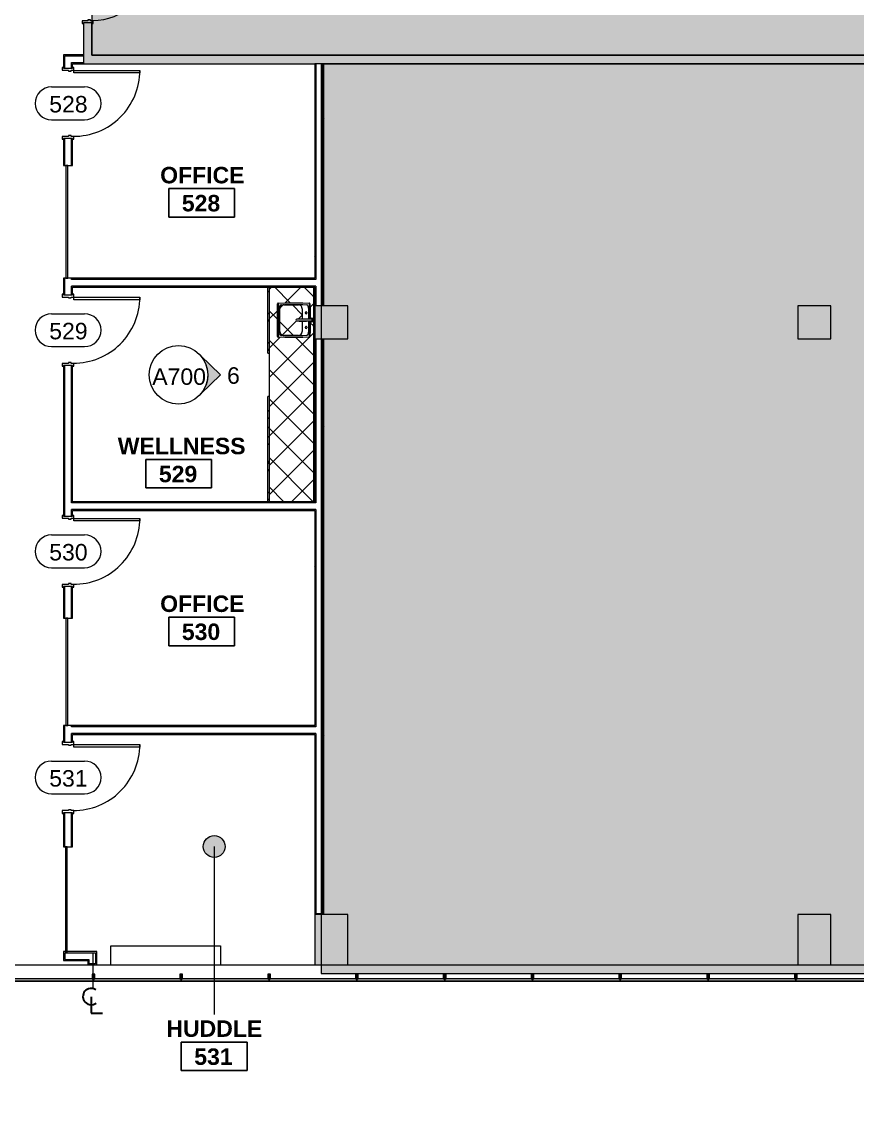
# Model space of a CAD drawing. Header units: inches. Extents: x 920 to 3738, y -709 to 819.
# Drawn here: x 2563 to 3020, y -436 to 164 of the extents above; entities that cross this region are included whole.
import ezdxf

# ---------------------------------------------------------------- set-up
doc = ezdxf.new("R2010")
doc.units = ezdxf.units.IN
doc.header["$MEASUREMENT"] = 0
for name, color, linetype, lineweight in [('A-ANNO-NOTE', 131, 'Continuous', 9), ('A-AREA-IDEN', 2, 'Continuous', 9), ('A-DETL', 90, 'Continuous', 9), ('A-DETL-GENF', 92, 'Continuous', 9), ('A-DETL-THIN', 151, 'Continuous', 9), ('A-DOOR', 31, 'Continuous', 13), ('A-DOOR-IDEN', 31, 'Continuous', 9), ('A-GLAZ-CURT', 52, 'Continuous', 9), ('A-GLAZ-CWMG', 51, 'Continuous', 9), ('A-WALL', 113, 'Continuous', 13), ('A-WALL-PATT', 111, 'Continuous', 13), ('G-ANNO-SYMB', 111, 'Continuous', 9), ('I-WALL', 2, 'Continuous', 9), ('P-SANR-FIXT', 6, 'Continuous', 9), ('Q-CASE', 31, 'Continuous', 9), ('S-COLS', 52, 'Continuous', 13)]:
    doc.layers.add(name, color=color, linetype=linetype, lineweight=lineweight)
doc.styles.add('Arial_1', font='arial.ttf', dxfattribs={"height": 9})
doc.styles.add('Swis721 Lt BT', font='swissl.ttf', dxfattribs={"height": 9})
doc.styles.add('Swis721 Lt BT_B', font='', dxfattribs={"height": 9})
doc.styles.get('Swis721 Lt BT_B').set_extended_font_data('Swis721 Lt BT', bold=True)
pattern_1 = [(0, (2996.523, 0), (30.72, 7.68), [1.267, -21.773, 1.267, -21.773, -122.88]), (0, (2996.523, 0), (30.72, 7.68), [-46.08, 1.267, -44.813, 1.267, -21.773, -53.76]), (0, (2996.523, 0), (30.72, 7.68), [-115.2, 1.267, -14.093, 1.267, -37.133]), (120, (3008.043, 3.84), (-22.01108, 22.7643), [1.267, -21.773, 1.267, -21.773, -122.88]), (120, (3008.043, 3.84), (-22.01108, 22.7643), [-46.08, 1.267, -44.813, 1.267, -21.773, -53.76]), (120, (3008.043, 3.84), (-22.01108, 22.7643), [-115.2, 1.267, -14.093, 1.267, -37.133]), (240, (3011.883, 19.2), (-8.70892, -30.4443), [1.267, -21.773, 1.267, -21.773, -122.88]), (240, (3011.883, 19.2), (-8.70892, -30.4443), [-46.08, 1.267, -44.813, 1.267, -21.773, -53.76]), (240, (3011.883, 19.2), (-8.70892, -30.4443), [-115.2, 1.267, -14.093, 1.267, -37.133])]
pattern_2 = [(135, (-28.059, 273), (-8.01223, -8.01223), []), (225, (-28.059, 273), (8.01223, -8.01223), [])]
pattern_3 = [(135, (21.199, 272.388), (-8.01223, -8.01223), []), (225, (21.199, 272.388), (8.01223, -8.01223), [])]

# ---------------------------------------------------------------- blocks, each defined once
blk = doc.blocks.new('Door - Single - Solid Door 2-7513186-5TH FLOOR CONSTRUCTION')
at = {"layer": 'A-DOOR'}
h = blk.add_hatch(color=50, dxfattribs=at)
h.paths.add_polyline_path([(20.62, 2.4), (20.62, 3.15), (19.12, 3.15), (19.12, 1.65), (18.62, 1.65), (18.62, 0.15), (19.12, 0.15), (19.12, -2.97), (20.62, -2.97), (20.62, -2.22), (20.24, -2.22), (20.24, 2.4)], flags=0)
h.paths.add_polyline_path([(-10.63, 0.15), (-10.63, 1.65), (-11.13, 1.65), (-11.13, 3.15), (-12.63, 3.15), (-12.63, 2.4), (-12.26, 2.4), (-12.26, -2.22), (-12.63, -2.22), (-12.63, -2.97), (-11.13, -2.97), (-11.13, 0.15)], flags=0)
at = {"layer": 'A-DOOR', "color": 8, "lineweight": 20}
for p, q in [((-11.01, 3.15), (10.21, 24.36)), ((10.21, 24.36), (11.18, 23.39)), ((11.18, 23.39), (-10.03, 2.18)), ((-12.63, 3.15), (-12.63, 2.4)), ((-11.13, 3.15), (-12.63, 3.15)), ((-11.13, 1.65), (-11.13, 3.15)), ((-10.63, 1.65), (-11.13, 1.65)), ((-11.13, -2.97), (-11.13, 0.15)), ((-11.13, 0.15), (-10.63, 0.15)), ((-10.03, 2.18), (-11.01, 3.15)), ((-10.63, 0.15), (-10.63, 1.65)), ((19.12, 1.65), (18.62, 1.65)), ((18.62, 1.65), (18.62, 0.15)), ((18.62, 0.15), (19.12, 0.15)), ((20.62, 3.15), (19.12, 3.15)), ((19.12, 3.15), (19.12, 1.65)), ((19.12, 0.15), (19.12, -2.97)), ((20.62, 2.4), (20.62, 3.15)), ((-12.63, -2.22), (-12.63, -2.97)), ((-12.63, -2.97), (-11.13, -2.97)), ((19.12, -2.97), (20.62, -2.97)), ((20.62, -2.97), (20.62, -2.22))]:
    blk.add_line(p, q, dxfattribs=at)
at = {"layer": 'A-DOOR', "lineweight": 9}
blk.add_arc((-11.01, 3.15), 30, 359.5, 45, dxfattribs=at)
blk = doc.blocks.new('Concrete-Rectangular-Column - 18 x 27-7059394-5TH FLOOR CONSTRUCTION')
at = {"layer": 'S-COLS', "lineweight": 9}
blk.add_hatch(color=7, dxfattribs=at).paths.add_polyline_path([(9, -13.75), (9, 13.75), (-9, 13.75), (-9, -13.75)], flags=0)
at = {"layer": 'S-COLS', "color": 8, "lineweight": 20}
for p, q in [((9, 13.75), (-9, 13.75)), ((-9, 13.75), (-9, -13.75)), ((9, -13.75), (9, 13.75)), ((-9, -13.75), (9, -13.75))]:
    blk.add_line(p, q, dxfattribs=at)
blk = doc.blocks.new('Concrete-Rectangular-Column - 18 x 18-7059525-5TH FLOOR CONSTRUCTION')
at = {"layer": 'S-COLS', "lineweight": 9}
blk.add_hatch(color=7, dxfattribs=at).paths.add_polyline_path([(9, -9), (8.99, 9), (-9, 9), (-9, -9), (8.99, -9)], flags=0)
at = {"layer": 'S-COLS', "color": 8, "lineweight": 20}
for p, q in [((9, 9), (-9, 9)), ((-9, 9), (-9, -9)), ((9, -9), (9, 9)), ((-9, -9), (9, -9))]:
    blk.add_line(p, q, dxfattribs=at)
blk = doc.blocks.new('Door - Single - Solid Door-7611582-5TH FLOOR CONSTRUCTION')
at = {"layer": 'A-DOOR'}
for p, q in [((-14.01, 39.28), (-12.63, 39.28)), ((-14.01, 3.28), (-14.01, 39.28)), ((-12.63, 39.28), (-12.63, 3.28)), ((-12.63, 3.28), (-14.01, 3.28))]:
    blk.add_line(p, q, dxfattribs=at)
at = {"layer": 'A-DOOR', "lineweight": 9}
for p, q in [((-15.63, 3.28), (-15.63, 2.53)), ((-14.13, 3.28), (-15.63, 3.28)), ((-14.13, 1.78), (-14.13, 3.28)), ((-13.63, 1.78), (-14.13, 1.78)), ((-14.13, -3.1), (-14.13, 0.28)), ((-14.13, 0.28), (-13.63, 0.28)), ((-13.63, 0.28), (-13.63, 1.78)), ((22.12, 1.78), (21.62, 1.78)), ((21.62, 1.78), (21.62, 0.28)), ((21.62, 0.28), (22.12, 0.28)), ((23.62, 3.28), (22.12, 3.28)), ((22.12, 3.28), (22.12, 1.78)), ((22.12, 0.28), (22.12, -3.1)), ((23.62, 2.53), (23.62, 3.28)), ((-15.63, -2.35), (-15.63, -3.1)), ((-15.63, -3.1), (-14.13, -3.1)), ((22.12, -3.1), (23.62, -3.1)), ((23.62, -3.1), (23.62, -2.35))]:
    blk.add_line(p, q, dxfattribs=at)
blk.add_arc((-14.01, 3.28), 36, 359.5, 90, dxfattribs=at)
blk = doc.blocks.new('System Panel - Glazed-7612122-5TH FLOOR CONSTRUCTION')
at = {"layer": 'A-GLAZ-CURT', "lineweight": 13}
for p, q in [((28.96875, 1.75), (-28.96875, 1.75)), ((-28.96875, 1.75), (-28.96875, 0.75)), ((-28.96875, 0.75), (28.96875, 0.75)), ((28.96875, 0.75), (28.96875, 1.75))]:
    blk.add_line(p, q, dxfattribs=at)
blk = doc.blocks.new('System Panel - Glazed-7349602-5TH FLOOR CONSTRUCTION')
at = {"layer": 'A-GLAZ-CURT'}
blk.add_hatch(color=7, dxfattribs=at).paths.add_polyline_path([(24, -1.75), (24, -0.75), (-24, -0.75), (-24, -1.75), (-23, -1.75)], flags=0)
at = {"layer": 'A-GLAZ-CURT', "color": 8, "lineweight": 20}
for p, q in [((24, -0.75), (-24, -0.75)), ((-24, -0.75), (-24, -1.75)), ((-24, -1.75), (24, -1.75)), ((24, -1.75), (24, -0.75))]:
    blk.add_line(p, q, dxfattribs=at)
blk = doc.blocks.new('System Panel - Glazed-7351562-5TH FLOOR CONSTRUCTION')
at = {"layer": 'A-GLAZ-CURT'}
blk.add_hatch(color=7, dxfattribs=at).paths.add_polyline_path([(28.51, -1.75), (28.51, -0.75), (-28.51, -0.75), (-28.51, -1.75), (28.41, -1.75)], flags=0)
at = {"layer": 'A-GLAZ-CURT', "color": 8, "lineweight": 20}
for p, q in [((28.51, -0.75), (-28.51, -0.75)), ((-28.51, -0.75), (-28.51, -1.75)), ((-28.51, -1.75), (28.51, -1.75)), ((28.51, -1.75), (28.51, -0.75))]:
    blk.add_line(p, q, dxfattribs=at)
blk = doc.blocks.new('Rectangular Mullion - 1_5_ x 2_5_ rectangular-7351678-5TH FLOOR CONSTRUCTION')
at = {"layer": 'A-GLAZ-CWMG'}
blk.add_hatch(color=7, dxfattribs=at).paths.add_polyline_path([(0, 0.75), (0.75, 0.75), (0.75, -1.75), (-0.75, -1.75), (-0.75, 0.75)], flags=0)
at = {"layer": 'A-GLAZ-CWMG', "color": 8, "lineweight": 20}
for p, q in [((-0.75, 0.75), (0.75, 0.75)), ((-0.75, -1.75), (-0.75, 0.75)), ((0.75, 0.75), (0.75, -1.75)), ((0.75, -1.75), (-0.75, -1.75))]:
    blk.add_line(p, q, dxfattribs=at)
blk = doc.blocks.new('System Panel - Glazed-7612500-5TH FLOOR CONSTRUCTION')
at = {"layer": 'A-GLAZ-CURT', "lineweight": 13}
for p, q in [((30.84, 1.75), (-30.84, 1.75)), ((-30.84, 1.75), (-30.84, 0.75)), ((-30.84, 0.75), (30.84, 0.75)), ((30.84, 0.75), (30.84, 1.75))]:
    blk.add_line(p, q, dxfattribs=at)
blk = doc.blocks.new('Door - Single - Solid Door-7612119-5TH FLOOR CONSTRUCTION')
at = {"layer": 'A-DOOR'}
for p, q in [((-14.01, 39.28), (-12.63, 39.28)), ((-14.01, 3.28), (-14.01, 39.28)), ((-12.63, 39.28), (-12.63, 3.28)), ((-12.63, 3.28), (-14.01, 3.28))]:
    blk.add_line(p, q, dxfattribs=at)
at = {"layer": 'A-DOOR', "lineweight": 9}
for p, q in [((-15.63, 3.28), (-15.63, 2.53)), ((-14.13, 3.28), (-15.63, 3.28)), ((-14.13, 1.78), (-14.13, 3.28)), ((-13.63, 1.78), (-14.13, 1.78)), ((-14.13, -3.1), (-14.13, 0.28)), ((-14.13, 0.28), (-13.63, 0.28)), ((-13.63, 0.28), (-13.63, 1.78)), ((22.12, 1.78), (21.62, 1.78)), ((21.62, 1.78), (21.62, 0.28)), ((21.62, 0.28), (22.12, 0.28)), ((23.62, 3.28), (22.12, 3.28)), ((22.12, 3.28), (22.12, 1.78)), ((22.12, 0.28), (22.12, -3.1)), ((23.62, 2.53), (23.62, 3.28)), ((-15.63, -2.35), (-15.63, -3.1)), ((-15.63, -3.1), (-14.13, -3.1)), ((22.12, -3.1), (23.62, -3.1)), ((23.62, -3.1), (23.62, -2.35))]:
    blk.add_line(p, q, dxfattribs=at)
blk.add_arc((-14.01, 3.28), 36, 359.5, 90, dxfattribs=at)
blk = doc.blocks.new('System Panel - Glazed-7612503-5TH FLOOR CONSTRUCTION')
at = {"layer": 'A-GLAZ-CURT', "lineweight": 13}
for p, q in [((29.4, 1.75), (-29.4, 1.75)), ((-29.4, 1.75), (-29.4, 0.75)), ((-29.4, 0.75), (29.4, 0.75)), ((29.4, 0.75), (29.4, 1.75))]:
    blk.add_line(p, q, dxfattribs=at)
blk = doc.blocks.new('C-Counter Top - ADJ HEIGHT-7534736-5TH FLOOR CONSTRUCTION')
at = {"layer": 'Q-CASE'}
h = blk.add_hatch(dxfattribs=at)
h.set_pattern_fill('FP_10', color=256, style=0, pattern_type=2)
h.set_pattern_definition(pattern_2)
h.paths.add_polyline_path([(70, 0), (-47.26, 0), (-47.26, -0.75), (70, -0.75)], flags=0)
h = blk.add_hatch(dxfattribs=at)
h.set_pattern_fill('FP_10', color=256, style=0, pattern_type=2)
h.set_pattern_definition(pattern_2)
h.paths.add_polyline_path([(70, -0.75), (-47.26, -0.75), (-47.26, -25), (70, -25)], flags=0)
h.paths.add_polyline_path([(-19.76, -6.53), (-19.76, -16.51), (-19.96, -20.08), (-20.03, -20.24), (-20.34, -20.35), (-24.23, -20.5), (-34.78, -20.5), (-38.34, -20.3), (-38.5, -20.24), (-38.6, -19.98), (-38.76, -15.67), (-38.76, -6.49), (-38.56, -2.92), (-38.5, -2.76), (-38.24, -2.66), (-34.77, -2.5), (-30.16, -2.47), (-30.26, -2.1), (-30.26, -1.88), (-30.21, -1.65), (-30.06, -1.38), (-29.86, -1.19), (-29.64, -1.07), (-29.49, -1.01), (-29.26, -0.98), (-29, -1.02), (-28.66, -1.19), (-28.47, -1.38), (-28.35, -1.56), (-28.26, -1.88), (-28.26, -2.09), (-28.33, -2.38), (-28.36, -2.5), (-23.01, -2.53), (-20.18, -2.7), (-20.03, -2.76), (-19.92, -3.02), (-19.76, -6.49)], flags=0)
h.paths.add_polyline_path([(-20.91, -15.67), (-20.91, -9), (-20.99, -8.46), (-21.2, -7.95), (-21.53, -7.52), (-21.96, -7.18), (-22.47, -6.97), (-23.01, -6.9), (-28.78, -6.9), (-28.76, -8.14), (-28.78, -8.4), (-28.78, -8.66), (-28.8, -8.7), (-28.8, -9.88), (-28.86, -10.12), (-29.03, -10.29), (-29.26, -10.35), (-29.5, -10.29), (-29.67, -10.12), (-29.73, -9.88), (-29.76, -6.9), (-35.51, -6.9), (-36.06, -6.97), (-36.56, -7.18), (-37, -7.52), (-37.36, -8.04), (-37.54, -8.46), (-37.61, -9), (-37.61, -17), (-37.54, -17.54), (-37.26, -18.14), (-37, -18.48), (-36.56, -18.82), (-36.06, -19.03), (-35.51, -19.1), (-23.01, -19.1), (-22.47, -19.03), (-21.96, -18.82), (-21.52, -18.47), (-21.2, -18.05), (-20.99, -17.54), (-20.91, -17), (-20.91, -16.46)], flags=0)
h.paths.add_polyline_path([(-28.33, -2), (-28.42, -1.62), (-28.53, -1.43), (-28.73, -1.24), (-28.93, -1.13), (-29.09, -1.09), (-29.26, -1.07), (-29.64, -1.15), (-29.85, -1.28), (-30.02, -1.47), (-30.13, -1.67), (-30.18, -1.88), (-30.19, -2.07), (-30.11, -2.38), (-30.02, -2.5), (-30, -2.47), (-30.07, -2.32), (-30.11, -2.17), (-30.12, -1.88), (-30.06, -1.65), (-29.92, -1.43), (-29.75, -1.28), (-29.58, -1.19), (-29.49, -1.15), (-29.26, -1.13), (-28.93, -1.2), (-28.7, -1.34), (-28.56, -1.49), (-28.45, -1.68), (-28.4, -1.88), (-28.39, -2), (-28.46, -2.33), (-28.5, -2.5), (-28.45, -2.47), (-28.35, -2.17), (-28.33, -2.04)], flags=0)
h.paths.add_polyline_path([(-28.61, -2), (-28.66, -1.76), (-28.8, -1.54), (-28.87, -1.48), (-29.04, -1.39), (-29.09, -1.37), (-29.26, -1.34), (-29.59, -1.43), (-29.65, -1.48), (-29.81, -1.65), (-29.87, -1.77), (-29.91, -1.96), (-29.9, -2.11), (-29.87, -2.23), (-29.73, -2.46), (-29.7, -1.76), (-29.67, -1.65), (-29.5, -1.48), (-29.26, -1.42), (-29.03, -1.48), (-28.86, -1.65), (-28.8, -1.88), (-28.78, -2.44), (-28.65, -2.23), (-28.63, -2.17)], flags=0)
h.paths.add_polyline_path([(-28.76, -8.51), (-28.76, -8.51), (-28.76, -8.4)], flags=0)
for p, q in [((-47.26, -0.75), (70, -0.75)), ((-47.26, -25), (70, -25))]:
    blk.add_line(p, q, dxfattribs=at)
blk = doc.blocks.new('P-Faucet-Counter - Vibrant Stainless-4259825-5TH FLOOR CONSTRUCTION')
at = {"layer": 'P-SANR-FIXT'}
for p, q in [((-0.47, 0.12), (-0.47, -7.88)), ((0.47, -7.88), (0.47, 0.12))]:
    blk.add_line(p, q, dxfattribs=at)
for centre, radius, start, end in [((0, 0), 1.02, 90, 240), ((0, 0), 0.933, 90, 239.94689), ((0, 0), 0.875, 90, 237.53443), ((0, 0), 0.656, 90, 224.50844), ((0, 0.12), 0.467, 0, 180), ((0, 0), 1.02, 300, 90), ((0, 0), 0.933, 300.05311, 90), ((0, 0), 0.875, 302.46557, 90), ((0, 0), 0.656, 315.49156, 90), ((0, -7.88), 0.467, 180, 360)]:
    blk.add_arc(centre, radius, start, end, dxfattribs=at)
blk = doc.blocks.new('CW Cupbd1 - UB 34_5_h x 24_d - 2 Doors-7546919-5TH FLOOR CONSTRUCTION')
at = {"layer": 'Q-CASE'}
h = blk.add_hatch(dxfattribs=at)
h.set_pattern_fill('FP_12', color=256, style=0, pattern_type=2)
h.set_pattern_definition(pattern_3)
h.paths.add_polyline_path([(20, -25.61), (2, -25.61), (2, -26.36), (20, -26.36)], flags=0)
h = blk.add_hatch(dxfattribs=at)
h.set_pattern_fill('FP_12', color=256, style=0, pattern_type=2)
h.set_pattern_definition(pattern_3)
h.paths.add_polyline_path([(38, -26.36), (38, -25.61), (20, -25.61), (20, -26.36), (37.25, -26.36)], flags=0)
for p, q in [((20, -26.36), (2, -26.36)), ((20, -26.36), (20, -25.61)), ((20, -25.61), (20, -26.36)), ((38, -26.36), (20, -26.36)), ((38, -26.36), (38, -25.61))]:
    blk.add_line(p, q, dxfattribs=at)
blk = doc.blocks.new('P-Sink-Rectangular - PSR1918-3060176-5TH FLOOR CONSTRUCTION')
at = {"layer": 'P-SANR-FIXT'}
for p, q in [((-9.5, 4.97), (-9.34, 8.49)), ((-9.13, 8.48), (-9.28, 4.96)), ((-8.99, 8.84), (-5.52, 9)), ((-5.51, 8.78), (-8.98, 8.63)), ((-8.5, 5.01), (-8.42, 6.97)), ((-7.47, 7.92), (-5.51, 8)), ((-5.52, 9), (-0.88, 9)), ((-5.52, 9), (-5.51, 8.78)), ((-0.72, 8.78), (-5.51, 8.78)), ((-5.51, 8), (-0.47, 8)), ((-0.78, 9), (-0.71, 9)), ((-0.49, 8.78), (-0.59, 8.78)), ((0.47, 8), (5.51, 8)), ((0.59, 8.78), (0.49, 8.78)), ((0.71, 9), (0.78, 9)), ((5.51, 8.78), (0.72, 8.78)), ((0.88, 9), (5.52, 9)), ((5.52, 9), (5.51, 8.78)), ((8.98, 8.63), (5.51, 8.78)), ((5.51, 8), (7.47, 7.92)), ((5.52, 9), (8.99, 8.84)), ((8.42, 6.97), (8.5, 5.01)), ((9.28, 4.96), (9.13, 8.48)), ((9.34, 8.49), (9.5, 4.97)), ((-9.5, 4.97), (-9.28, 4.96)), ((-9.5, -4.97), (-9.5, 4.97)), ((-9.28, 4.96), (-9.28, -4.96)), ((-8.5, -5.01), (-8.5, 5.01)), ((-8.35, -5.5), (-8.35, 2.5)), ((-8.35, -5.5), (-8.35, 2.5)), ((-6.25, 4.6), (-0.49, 4.6)), ((-6.25, 4.6), (-0.49, 4.6)), ((0.48, 4.6), (6.25, 4.6)), ((0.48, 4.6), (6.25, 4.6)), ((8.35, 2.5), (8.35, -5.5)), ((8.35, 2.5), (8.35, -5.5)), ((8.5, 5.01), (8.5, -5.01)), ((9.5, 4.97), (9.28, 4.96)), ((9.28, -4.96), (9.28, 4.96)), ((9.5, 4.97), (9.5, -4.97)), ((-9.5, -4.97), (-9.28, -4.96)), ((-9.34, -8.49), (-9.5, -4.97)), ((-9.28, -4.96), (-9.13, -8.48)), ((-8.42, -6.97), (-8.5, -5.01)), ((8.5, -5.01), (8.42, -6.97)), ((9.13, -8.48), (9.28, -4.96)), ((9.5, -4.97), (9.28, -4.96)), ((9.5, -4.97), (9.34, -8.49)), ((-5.52, -9), (-8.99, -8.84)), ((-8.98, -8.63), (-5.51, -8.78)), ((-5.51, -8), (-7.47, -7.92)), ((6.25, -7.6), (-6.25, -7.6)), ((6.25, -7.6), (-6.25, -7.6)), ((-5.52, -9), (-5.51, -8.78)), ((5.52, -9), (-5.52, -9)), ((5.51, -8), (-5.51, -8)), ((-5.51, -8.78), (5.51, -8.78)), ((7.47, -7.92), (5.51, -8)), ((5.51, -8.78), (8.98, -8.63)), ((5.52, -9), (5.51, -8.78)), ((8.99, -8.84), (5.52, -9))]:
    blk.add_line(p, q, dxfattribs=at)
at = {"layer": 'P-SANR-FIXT', "flags": 128}
for points in [[(-0.5, 6.97), (-0.5, 6.97), (-0.5, 6.96), (-0.5, 6.95), (-0.5, 6.94), (-0.5, 6.93), (-0.5, 6.91), (-0.5, 6.89), (-0.5, 6.87), (-0.5, 6.84), (-0.5, 6.81), (-0.5, 6.78), (-0.5, 6.74), (-0.5, 6.7), (-0.5, 6.66), (-0.5, 6.62), (-0.5, 6.57), (-0.5, 6.52), (-0.5, 6.47), (-0.5, 6.42), (-0.5, 6.36), (-0.5, 6.3), (-0.5, 6.24), (-0.5, 6.18), (-0.5, 6.11), (-0.5, 6.05), (-0.5, 5.98), (-0.5, 5.91), (-0.5, 5.84), (-0.5, 5.77), (-0.5, 5.69), (-0.5, 5.62), (-0.5, 5.54), (-0.5, 5.46), (-0.5, 5.39), (-0.5, 5.31), (-0.5, 5.23), (-0.5, 5.15), (-0.5, 5.07), (-0.5, 4.99), (-0.5, 4.91), (-0.5, 4.83), (-0.5, 4.75), (-0.5, 4.67), (-0.5, 4.59), (-0.5, 4.51), (-0.5, 4.44), (-0.5, 4.36), (-0.5, 4.28), (-0.5, 4.21), (-0.5, 4.13), (-0.5, 4.06), (-0.5, 3.99), (-0.5, 3.92), (-0.5, 3.86), (-0.5, 3.79), (-0.5, 3.73), (-0.5, 3.66), (-0.5, 3.61), (-0.5, 3.55), (-0.5, 3.49), (-0.5, 3.44), (-0.5, 3.39), (-0.5, 3.34), (-0.5, 3.3), (-0.5, 3.25), (-0.5, 3.21), (-0.5, 3.18), (-0.5, 3.14), (-0.5, 3.11), (-0.5, 3.08), (-0.5, 3.06), (-0.5, 3.04), (-0.5, 3.02), (-0.5, 3), (-0.5, 2.99), (-0.5, 2.98), (-0.5, 2.97), (-0.5, 2.97), (-0.5, 2.97)], [(0.5, 2.97), (0.5, 2.97), (0.5, 2.97), (0.5, 2.98), (0.5, 2.99), (0.5, 3.01), (0.5, 3.02), (0.5, 3.05), (0.5, 3.07), (0.5, 3.1), (0.5, 3.13), (0.5, 3.16), (0.5, 3.19), (0.5, 3.23), (0.5, 3.27), (0.5, 3.32), (0.5, 3.36), (0.5, 3.41), (0.5, 3.46), (0.5, 3.52), (0.5, 3.57), (0.5, 3.63), (0.5, 3.69), (0.5, 3.76), (0.5, 3.82), (0.5, 3.89), (0.5, 3.95), (0.5, 4.02), (0.5, 4.1), (0.5, 4.17), (0.5, 4.24), (0.5, 4.32), (0.5, 4.39), (0.5, 4.47), (0.5, 4.55), (0.5, 4.63), (0.5, 4.71), (0.5, 4.79), (0.5, 4.87), (0.5, 4.95), (0.5, 5.03), (0.5, 5.11), (0.5, 5.19), (0.5, 5.26), (0.5, 5.34), (0.5, 5.42), (0.5, 5.5), (0.5, 5.58), (0.5, 5.65), (0.5, 5.73), (0.5, 5.8), (0.5, 5.87), (0.5, 5.94), (0.5, 6.01), (0.5, 6.08), (0.5, 6.14), (0.5, 6.21), (0.5, 6.27), (0.5, 6.33), (0.5, 6.39), (0.5, 6.44), (0.5, 6.49), (0.5, 6.55), (0.5, 6.59), (0.5, 6.64), (0.5, 6.68), (0.5, 6.72), (0.5, 6.76), (0.5, 6.79), (0.5, 6.82), (0.5, 6.85), (0.5, 6.88), (0.5, 6.9), (0.5, 6.92), (0.5, 6.93), (0.5, 6.95), (0.5, 6.96), (0.5, 6.96), (0.5, 6.97), (0.5, 6.97)]]:
    blk.add_lwpolyline(points, dxfattribs=at)
at = {"layer": 'P-SANR-FIXT'}
for centre, radius, start, end in [((-8.97, 8.47), 0.371, 92.5667, 177.4333), ((-8.97, 8.47), 0.156, 92.5667, 177.4333), ((-7.42, 6.92), 0.995, 92.5667, 177.4333), ((-4, 6.75), 0.5, 360, 180), ((-4, 6.75), 0.5, 180, 360), ((-4, 6.75), 0.5, 180, 270), ((-4, 6.75), 0.5, 180, 270), ((-4, 6.75), 0.5, 135, 165), ((-4, 6.75), 0.5, 135, 165), ((-4, 6.75), 0.5, 195, 240), ((-4, 6.75), 0.5, 195, 240), ((-4, 6.75), 0.5, 60, 120), ((-4, 6.75), 0.5, 60, 120), ((-4, 6.75), 0.5, 75, 105), ((-4, 6.75), 0.5, 75, 105), ((-4, 6.75), 0.5, 255, 270), ((-4, 6.75), 0.5, 255, 270), ((-4, 6.75), 0.5, 0, 45), ((-4, 6.75), 0.5, 15, 45), ((-4, 6.75), 0.5, 0, 45), ((-4, 6.75), 0.5, 15, 45), ((-4, 6.75), 0.5, 315, 360), ((-4, 6.75), 0.5, 315, 360), ((-4, 6.75), 0.5, 315, 345), ((-4, 6.75), 0.5, 315, 345), ((4, 6.75), 0.5, 360, 180), ((4, 6.75), 0.5, 135, 180), ((4, 6.75), 0.5, 135, 180), ((4, 6.75), 0.5, 165, 180), ((4, 6.75), 0.5, 165, 180), ((4, 6.75), 0.5, 180, 360), ((4, 6.75), 0.5, 180, 225), ((4, 6.75), 0.5, 180, 195), ((4, 6.75), 0.5, 180, 225), ((4, 6.75), 0.5, 180, 195), ((4, 6.75), 0.5, 135, 150), ((4, 6.75), 0.5, 135, 150), ((4, 6.75), 0.5, 210, 225), ((4, 6.75), 0.5, 210, 225), ((4, 6.75), 0.5, 0, 120), ((4, 6.75), 0.5, 0, 120), ((4, 6.75), 0.5, 240, 300), ((4, 6.75), 0.5, 240, 300), ((4, 6.75), 0.5, 75, 105), ((4, 6.75), 0.5, 75, 105), ((4, 6.75), 0.5, 255, 270), ((4, 6.75), 0.5, 255, 270), ((4, 6.75), 0.5, 30, 60), ((4, 6.75), 0.5, 30, 60), ((4, 6.75), 0.5, 315, 345), ((4, 6.75), 0.5, 315, 345), ((4, 6.75), 0.5, 315, 330), ((4, 6.75), 0.5, 315, 330), ((7.42, 6.92), 0.995, 2.5667, 87.4333), ((8.97, 8.47), 0.156, 2.5667, 87.4333), ((8.97, 8.47), 0.371, 2.5667, 87.4333), ((-6.25, 2.5), 2.1, 90, 180), ((-6.25, 2.5), 2.1, 90, 180), ((-6.25, 2.5), 2.1, 160.02876, 180), ((-6.25, 2.5), 2.1, 115.02876, 154.97124), ((-6.25, 2.5), 2.1, 90, 109.97124), ((6.25, 2.5), 2.1, 70.02876, 90), ((6.25, 2.5), 2.1, 0, 90), ((6.25, 2.5), 2.1, 0, 90), ((6.25, 2.5), 2.1, 25.02876, 64.97124), ((6.25, 2.5), 2.1, 0, 19.97124), ((-6.25, -5.5), 2.1, 180, 199.97124), ((-6.25, -5.5), 2.1, 180, 270), ((-6.25, -5.5), 2.1, 180, 270), ((6.25, -5.5), 2.1, 270, 360), ((6.25, -5.5), 2.1, 270, 360), ((6.25, -5.5), 2.1, 340.02876, 360), ((-8.97, -8.47), 0.371, 182.5667, 267.4333), ((-8.97, -8.47), 0.156, 182.5667, 267.4333), ((-7.42, -6.92), 0.995, 182.5667, 267.4333), ((-6.25, -5.5), 2.1, 205.02876, 244.97124), ((-6.25, -5.5), 2.1, 250.02876, 270), ((6.25, -5.5), 2.1, 270, 289.97124), ((6.25, -5.5), 2.1, 295.02876, 334.97124), ((7.42, -6.92), 0.995, 272.5667, 357.4333), ((8.97, -8.47), 0.156, 272.5667, 357.4333), ((8.97, -8.47), 0.371, 272.5667, 357.4333)]:
    blk.add_arc(centre, radius, start, end, dxfattribs=at)
blk = doc.blocks.new('CW Drawers - UB 34_5_h x 24_d - 4 Equal Drawers-7622249-5TH FLOOR CONSTRUCTION')
at = {"layer": 'Q-CASE'}
h = blk.add_hatch(dxfattribs=at)
h.set_pattern_fill('FP_13', color=256, style=0, pattern_type=2)
h.set_pattern_definition([(135, (-37.764, 272.388), (-8.01223, -8.01223), []), (225, (-37.764, 272.388), (8.01223, -8.01223), [])])
h.paths.add_polyline_path([(19.78, -26.36), (19.78, -25.61), (2.78, -25.61), (2.78, -26.36), (19.03, -26.36)], flags=0)
for p, q in [((2.78, -25.61), (2.78, -26.36)), ((19.78, -26.36), (2.78, -26.36)), ((19.78, -26.36), (19.78, -25.61))]:
    blk.add_line(p, q, dxfattribs=at)
blk = doc.blocks.new('CW Drawers - UB 34_5_h x 24_d - 1 Drawer-7621554-5TH FLOOR CONSTRUCTION')
at = {"layer": 'Q-CASE'}
h = blk.add_hatch(dxfattribs=at)
h.set_pattern_fill('FP_14', color=256, style=0, pattern_type=2)
h.set_pattern_definition([(135, (-73.28, 272.388), (-8.01223, -8.01223), []), (225, (-73.28, 272.388), (8.01223, -8.01223), [])])
h.paths.add_polyline_path([(24.78, -26.36), (24.78, -25.61), (2.78, -25.61), (2.78, -26.36), (24.03, -26.36)], flags=0)
for p in [(2.78, -25.61), (24.78, -26.36)]:
    blk.add_line(p, (2.78, -26.36), dxfattribs=at)
blk = doc.blocks.new('CW Cupbd - UB 34_5_h x 24_d - 1 Door - 1 Shelf-7622440-5TH FLOOR CONSTRUCTION')
at = {"layer": 'Q-CASE'}
h = blk.add_hatch(dxfattribs=at)
h.set_pattern_fill('FP_15', color=256, style=0, pattern_type=2)
h.set_pattern_definition([(135, (-55.551, 272.388), (-8.01223, -8.01223), []), (225, (-55.551, 272.388), (8.01223, -8.01223), [])])
h.paths.add_polyline_path([(20.51, -26.36), (20.51, -25.61), (2, -25.61), (2, -26.36), (19.76, -26.36)], flags=0)
for p, q in [((2, -25.61), (2, -26.36)), ((20.51, -26.36), (2, -26.36)), ((20.51, -26.36), (20.51, -25.61))]:
    blk.add_line(p, q, dxfattribs=at)
blk = doc.blocks.new('Room Tag - Room Name and Number-3379422-5TH FLOOR CONSTRUCTION')
at = {"layer": 'A-AREA-IDEN'}
for p, q in [((-0.1881, -0.1636), (-0.1881, -0.0018)), ((-0.1881, -0.0018), (0.1869, -0.0018)), ((0.1869, -0.0018), (-0.1881, -0.0018)), ((-0.1881, -0.0018), (-0.1881, -0.1636)), ((0.1869, -0.0018), (0.1869, -0.1636)), ((0.1869, -0.1636), (0.1869, -0.0018)), ((0.1869, -0.1636), (-0.1881, -0.1636)), ((-0.1881, -0.1636), (0.1869, -0.1636))]:
    blk.add_line(p, q, dxfattribs=at)
blk = doc.blocks.new('Door Tag - Door Tag-41184-5TH FLOOR CONSTRUCTION')
at = {"layer": 'A-DOOR-IDEN'}
for p, q in [((-0.09375, 0.09375), (0.09375, 0.09375)), ((-0.09375, -0.09375), (0.09375, -0.09375))]:
    blk.add_line(p, q, dxfattribs=at)
for centre, start, end in [((-0.09375, 0), 90, 270), ((0.09375, 0), 270, 90)]:
    blk.add_arc(centre, 0.09375, start, end, dxfattribs=at)
blk = doc.blocks.new('Elevation - Filled Arrow 2-347888-5TH FLOOR CONSTRUCTION')
at = {"layer": 'G-ANNO-SYMB'}
blk.add_circle((0, 0), 0.1664, dxfattribs=at)
blk = doc.blocks.new('Elevation - Filled Arrow-151867-5TH FLOOR CONSTRUCTION')
at = {"layer": 'G-ANNO-SYMB'}
h = blk.add_hatch(color=256, dxfattribs=at)
edge = h.paths.add_edge_path(flags=0)
edge.add_line((0, 0.2393), (0.1103, 0.1247))
edge.add_arc((-0.0002, -0.0002), 0.1667, 48.49802, 130.55707)
edge.add_line((-0.1085, 0.1265), (0, 0.2393))
for p, q in [((0, 0.2393), (-0.1085, 0.1265)), ((-0.1084, 0.1266), (0, 0.2393)), ((0, 0.2393), (-0.1084, 0.1266)), ((0, 0.2393), (0.11, 0.1249)), ((0.1103, 0.1247), (0, 0.2393))]:
    blk.add_line(p, q, dxfattribs=at)
blk.add_arc((-0.0002, -0.0002), 0.1667, 48.49802, 130.55707, dxfattribs=at)
blk.add_ellipse((-0.0002, -0.0001), major_axis=(-0.1667, 0), ratio=0.999376, start_param=3.141593, end_param=6.283185, dxfattribs=at)
blk = doc.blocks.new('Centerline - Centerline-43150-5TH FLOOR CONSTRUCTION')
at = {"layer": 'A-ANNO-NOTE', "lineweight": 30}
for p, q in [((0, 0.0259), (0, -0.0678)), ((0, -0.0678), (0.0642, -0.0678))]:
    blk.add_line(p, q, dxfattribs=at)
blk.add_arc((0, 0.0273), 0.0469, 55.77551, 308.03717, dxfattribs=at)

msp = doc.modelspace()

# ---------------------------------------------------------------- hatches: boundary and pattern name
at = {"layer": 'A-AREA-IDEN'}
h = msp.add_hatch(color=256, dxfattribs=at)
edge = h.paths.add_edge_path(flags=0)
edge.add_arc((2668.51, -286.56), 6, 0, 360)
at = {"layer": 'A-DETL-GENF'}
h = msp.add_hatch(color=9, dxfattribs=at)
h.paths.add_polyline_path([(3389.69, -436.06), (3463.06, -362.69), (3444.52, -344.16), (3444.52, -156), (3698.52, -156), (3698.52, 130), (3738.21, 130), (3738.21, 190), (3638.52, 190), (3638.52, -84), (3458.52, -84), (3458.52, 168), (3500.91, 168), (3391.38, 275.29), (3305.31, 189.21), (3326.52, 168), (3326.52, -84), (3146.52, -84), (3146.52, 206), (2601.65, 206), (2601.65, 196.62), (2602.4, 196.62), (2602.4, 195.12), (2601.65, 195.12), (2601.65, 164.88), (2602.4, 164.88), (2602.4, 163.38), (2601.65, 163.38), (2601.65, 146), (3086.52, 146), (3086.52, -111.69), (3087.27, -111.69), (3087.27, -113.19), (3086.52, -113.19), (3086.52, -149.44), (3087.27, -149.44), (3087.27, -150.94), (3086.52, -150.94), (3086.52, -156), (3232.02, -156), (3232.02, -155.12), (3260.02, -155.12), (3260.02, -156), (3340.52, -156), (3340.52, -337), (3315.58, -361.94), (3388.02, -434.39)], flags=0)
h.paths.add_polyline_path([(3301.44, 168), (3319.98, 168), (3302.04, 185.94), (3284.1, 168), (3294.51, 168)], flags=0)
h = msp.add_hatch(color=9, dxfattribs=at)
h.paths.add_polyline_path([(3039.52, -356), (3043.52, -356), (3043.52, -351.25), (3146.52, -351.25), (3146.52, -160.63), (3081.52, -160.63), (3081.52, -150.94), (3081.15, -150.94), (3081.15, -149.44), (3081.52, -149.44), (3081.52, -113.19), (3081.15, -113.19), (3081.15, -111.69), (3081.52, -111.69), (3081.52, 141.38), (2727.02, 141.38), (2727.02, 9), (2741.52, 9), (2741.52, -9), (2727.02, -9), (2727.02, -323.75), (2741.52, -323.75), (2741.52, -351.25), (2727.02, -351.25), (2727.02, -356), (3005.52, -356)], flags=0)
h.paths.add_polyline_path([(3005.52, -351.25), (2987.52, -351.25), (2987.52, -323.75), (3005.52, -323.75), (3005.52, -336.12)], flags=0)
h.paths.add_polyline_path([(2987.52, -9), (2987.52, 9), (3005.52, 9), (3005.51, -9)], flags=0)
at = {"layer": 'A-WALL-PATT', "lineweight": 9}
h = msp.add_hatch(color=7, dxfattribs=at)
h.paths.add_polyline_path([(2601.65, 146), (2601.65, 163.75), (2597.02, 163.75), (2597.02, 146)], flags=0)
h.paths.add_polyline_path([(2601.43, 196.25), (2601.65, 196.25), (2601.65, 206), (2597.02, 206), (2597.02, 196.25)], flags=0)
h = msp.add_hatch(dxfattribs=at)
h.set_pattern_fill('FP_2', color=256, style=0, pattern_type=2)
h.set_pattern_definition(pattern_1)
h.paths.add_polyline_path([(2596.86, 145.63), (2597.02, 145.63), (2597.02, 146.25), (2586.19, 146.25), (2586.19, 145.63), (2590.44, 145.63)], flags=0)
msp.add_hatch(color=7, dxfattribs=at).paths.add_polyline_path([(2724.15, 141.38), (3081.9, 141.38), (3081.9, 146), (2597.02, 146), (2597.02, 141.38), (2723.52, 141.38)], flags=0)
h = msp.add_hatch(dxfattribs=at)
h.set_pattern_fill('FP_2', color=256, style=0, pattern_type=2)
h.set_pattern_definition(pattern_1)
h.paths.add_polyline_path([(2590.44, -286.75), (2591.06, -286.75), (2591.06, -268.06), (2590.44, -268.06)], flags=0)
h.paths.add_polyline_path([(2590.44, -229.56), (2591.06, -229.56), (2591.06, -224.69), (2590.44, -224.69), (2590.44, -225.31)], flags=0)
h.paths.add_polyline_path([(2590.44, -221.06), (2591.06, -221.06), (2591.06, -220.44), (2590.44, -220.44)], flags=0)
h.paths.add_polyline_path([(2591.06, -161.63), (2591.06, -144.44), (2590.44, -144.44), (2590.44, -161.63)], flags=0)
h.paths.add_polyline_path([(2590.44, -105.94), (2591.06, -105.94), (2591.06, -102.31), (2590.44, -102.31), (2590.44, -102.94)], flags=0)
h.paths.add_polyline_path([(2591.06, -98.69), (2591.06, -23.56), (2590.44, -23.56), (2590.44, -98.69)], flags=0)
h.paths.add_polyline_path([(2591.06, 14.94), (2591.06, 19.83), (2590.44, 19.83), (2590.44, 14.94)], flags=0)
h.paths.add_polyline_path([(2591.06, 23.45), (2591.06, 24.08), (2590.44, 24.08), (2590.44, 23.45)], flags=0)
h.paths.add_polyline_path([(2590.44, 85.76), (2591.06, 85.76), (2591.06, 100.44), (2590.44, 100.44)], flags=0)
h.paths.add_polyline_path([(2590.44, 138.94), (2591.06, 138.94), (2591.06, 141.38), (2590.44, 141.38), (2590.44, 139.88)], flags=0)
h = msp.add_hatch(dxfattribs=at)
h.set_pattern_fill('FP_2', color=256, style=0, pattern_type=2)
h.set_pattern_definition(pattern_1)
h.paths.add_polyline_path([(2723.52, -323.75), (2727.77, -323.75), (2727.77, -323.13), (2724.15, -323.13), (2724.15, -224.69), (2723.52, -224.69), (2723.52, -323.13)], flags=0)
h.paths.add_polyline_path([(2723.52, -221.06), (2724.15, -221.06), (2724.15, -102.31), (2723.52, -102.31), (2723.52, -220.44)], flags=0)
h.paths.add_polyline_path([(2723.52, -98.69), (2724.15, -98.67), (2724.15, -9), (2723.52, -9), (2723.52, -98.06)], flags=0)
h.paths.add_polyline_path([(2723.52, 9), (2724.15, 9), (2724.15, 19.83), (2723.52, 19.83), (2723.52, 17.54)], flags=0)
h.paths.add_polyline_path([(2724.15, 23.45), (2724.15, 141.38), (2723.52, 141.38), (2723.52, 23.45)], flags=0)
h = msp.add_hatch(dxfattribs=at)
h.set_pattern_fill('FP_2', color=256, style=0, pattern_type=2)
h.set_pattern_definition(pattern_1)
h.paths.add_polyline_path([(2728.4, -323.75), (2728.4, -9), (2727.77, -9), (2727.8, -323.75)], flags=0)
h.paths.add_polyline_path([(2728.22, 9), (2728.4, 9), (2728.4, 141.38), (2727.77, 141.38), (2727.77, 9)], flags=0)
h = msp.add_hatch(dxfattribs=at)
h.set_pattern_fill('FP_2', color=256, style=0, pattern_type=2)
h.set_pattern_definition(pattern_1)
h.paths.add_polyline_path([(2698.52, 23.45), (2723.52, 23.45), (2723.52, 24.08), (2591.06, 24.08), (2591.06, 23.45), (2639.16, 23.45)], flags=0)
h = msp.add_hatch(dxfattribs=at)
h.set_pattern_fill('FP_2', color=256, style=0, pattern_type=2)
h.set_pattern_definition(pattern_1)
h.paths.add_polyline_path([(2700.22, 19.2), (2723.52, 19.2), (2723.52, 19.83), (2591.06, 19.83), (2591.06, 19.2), (2698.52, 19.2)], flags=0)
h = msp.add_hatch(dxfattribs=at)
h.set_pattern_fill('FP_2', color=256, style=0, pattern_type=2)
h.set_pattern_definition(pattern_1)
h.paths.add_polyline_path([(2639.16, -98.69), (2723.52, -98.69), (2723.52, -98.06), (2591.06, -98.06), (2591.06, -98.69)], flags=0)
h = msp.add_hatch(dxfattribs=at)
h.set_pattern_fill('FP_2', color=256, style=0, pattern_type=2)
h.set_pattern_definition(pattern_1)
h.paths.add_polyline_path([(2723.52, -102.94), (2723.52, -102.31), (2591.06, -102.31), (2591.06, -102.94), (2698.52, -102.94)], flags=0)
h = msp.add_hatch(dxfattribs=at)
h.set_pattern_fill('FP_2', color=256, style=0, pattern_type=2)
h.set_pattern_definition(pattern_1)
h.paths.add_polyline_path([(2639.16, -221.06), (2723.52, -221.06), (2723.52, -220.44), (2591.06, -220.44), (2591.06, -221.06)], flags=0)

# ---------------------------------------------------------------- linework, layer by layer
at = {"layer": 'A-ANNO-NOTE'}
msp.add_line((2602.07, -345.21), (2602.07, -364.08), dxfattribs=at)
at = {"layer": 'A-AREA-IDEN'}
msp.add_line((2668.51, -286.56), (2668.51, -378.33), dxfattribs=at)
msp.add_circle((2668.51, -286.56), 6, dxfattribs=at)
at = {"layer": 'A-DETL'}
for p, q in [((2612.02, -340.75), (2672.02, -340.75)), ((2612.02, -351.25), (2612.02, -340.75)), ((2672.02, -340.75), (2672.02, -351.25))]:
    msp.add_line(p, q, dxfattribs=at)
at = {"layer": 'A-DETL-THIN'}
for p, q in [((2601.65, 206), (2601.65, 146)), ((2601.65, 146), (3086.52, 146)), ((2727.02, 141.38), (2727.02, -356)), ((3081.52, 141.38), (2727.02, 141.38)), ((2727.02, -356), (3043.52, -356))]:
    msp.add_line(p, q, dxfattribs=at)
at = {"layer": 'A-WALL', "color": 8, "lineweight": 20}
for p, q in [((2597.02, 163.75), (2597.02, 146.25)), ((2601.65, 163.75), (2597.02, 163.75)), ((2601.65, 146), (2601.65, 163.75)), ((2597.02, 146), (2597.02, 141.38)), ((3086.52, 146), (2601.65, 146)), ((2597.02, 141.38), (2723.52, 141.38)), ((2728.4, 141.38), (3081.9, 141.38))]:
    msp.add_line(p, q, dxfattribs=at)
at = {"layer": 'A-WALL'}
for p, q in [((2586.81, 138.94), (2586.81, 145.63)), ((2586.81, 145.63), (2597.02, 145.63)), ((2590.44, 138.94), (2590.44, 142)), ((2590.44, 142), (2597.02, 142)), ((2728.4, 141.38), (2723.52, 141.38)), ((2724.15, 141.38), (2724.15, 23.45)), ((2727.77, 141.38), (2727.77, 9)), ((2586.81, 85.76), (2586.81, 100.44)), ((2590.44, 85.76), (2590.44, 100.44)), ((2586.81, 14.94), (2586.81, 24.08)), ((2590.44, 23.45), (2590.44, 24.08)), ((2724.15, 23.45), (2590.44, 23.45)), ((2724.15, 19.83), (2590.44, 19.83)), ((2590.44, 14.94), (2590.44, 19.83)), ((2724.15, 19.83), (2724.15, 9)), ((2724.15, -9), (2724.15, -98.69)), ((2727.77, -9), (2727.77, -323.13)), ((2586.81, -105.94), (2586.81, -23.56)), ((2590.44, -98.69), (2590.44, -23.56)), ((2724.15, -98.69), (2590.44, -98.69)), ((2724.15, -102.31), (2590.44, -102.31)), ((2590.44, -105.94), (2590.44, -102.31)), ((2724.15, -102.31), (2724.15, -221.06)), ((2586.81, -161.63), (2586.81, -144.44)), ((2590.44, -161.63), (2590.44, -144.44)), ((2586.81, -229.56), (2586.81, -220.44)), ((2590.44, -221.06), (2590.44, -220.44)), ((2724.15, -221.06), (2590.44, -221.06)), ((2724.15, -224.69), (2590.44, -224.69)), ((2590.44, -229.56), (2590.44, -224.69)), ((2724.15, -224.69), (2724.15, -323.13)), ((2586.81, -286.75), (2586.81, -268.06)), ((2590.44, -286.75), (2590.44, -268.06)), ((2724.15, -323.13), (2727.77, -323.13)), ((2586.81, -344.63), (2586.81, -348.25)), ((2586.81, -344.63), (2603.65, -344.63)), ((2603.65, -344.63), (2603.65, -350.62)), ((2586.81, -348.25), (2600.02, -348.25)), ((2600.02, -348.25), (2600.02, -350.62)), ((2603.65, -350.62), (2600.02, -350.62))]:
    msp.add_line(p, q, dxfattribs=at)
at = {"layer": 'A-WALL', "color": 55}
msp.add_line((2597.02, 146.25), (2597.02, 146), dxfattribs=at)
at = {"layer": 'A-WALL', "lineweight": 9}
for p, q in [((2462.15, -351.25), (2599.4, -351.25)), ((2604.27, -351.25), (2723.52, -351.25)), ((2741.52, -351.25), (2987.52, -351.25)), ((3005.52, -351.25), (3043.52, -351.25)), ((3043.52, -360.25), (2460.22, -360.25))]:
    msp.add_line(p, q, dxfattribs=at)
at = {"layer": 'I-WALL', "lineweight": 13}
for p, q in [((2597.02, 146.25), (2586.19, 146.25)), ((2586.19, 146.25), (2586.19, 138.94)), ((2586.19, 138.94), (2591.06, 138.94)), ((2591.06, 138.94), (2591.06, 141.38)), ((2591.06, 141.38), (2597.02, 141.38)), ((2723.52, 141.38), (2723.52, 24.08)), ((2728.4, 9), (2728.4, 141.38)), ((2586.19, 100.44), (2586.19, 85.76)), ((2591.06, 100.44), (2586.19, 100.44)), ((2591.06, 85.76), (2591.06, 100.44)), ((2586.19, 85.76), (2591.06, 85.76)), ((2723.52, 24.08), (2586.19, 24.08)), ((2586.19, 24.08), (2586.19, 14.94)), ((2591.06, 19.2), (2723.52, 19.2)), ((2591.06, 14.94), (2591.06, 19.2)), ((2723.52, 19.2), (2723.52, 9)), ((2586.19, 14.94), (2591.06, 14.94)), ((2723.52, -9), (2723.52, -98.06)), ((2728.4, -323.75), (2728.4, -9)), ((2586.19, -23.56), (2586.19, -105.94)), ((2591.06, -23.56), (2586.19, -23.56)), ((2591.06, -98.06), (2591.06, -23.56)), ((2723.52, -98.06), (2591.06, -98.06)), ((2586.19, -105.94), (2591.06, -105.94)), ((2591.06, -102.94), (2723.52, -102.94)), ((2591.06, -105.94), (2591.06, -102.94)), ((2723.52, -102.94), (2723.52, -220.44)), ((2586.19, -144.44), (2586.19, -161.63)), ((2591.06, -144.44), (2586.19, -144.44)), ((2591.06, -161.63), (2591.06, -144.44)), ((2586.19, -161.63), (2591.06, -161.63)), ((2723.52, -220.44), (2586.19, -220.44)), ((2586.19, -220.44), (2586.19, -229.56)), ((2591.06, -225.31), (2723.52, -225.31)), ((2591.06, -229.56), (2591.06, -225.31)), ((2723.52, -225.31), (2723.52, -323.75)), ((2586.19, -229.56), (2591.06, -229.56)), ((2586.19, -268.06), (2586.19, -286.75)), ((2591.06, -268.06), (2586.19, -268.06)), ((2591.06, -286.75), (2591.06, -268.06)), ((2586.19, -286.75), (2591.06, -286.75)), ((2604.27, -344), (2586.19, -344)), ((2586.19, -344), (2586.19, -348.88)), ((2604.27, -351.25), (2604.27, -344)), ((2586.19, -348.88), (2599.4, -348.88)), ((2599.4, -348.88), (2599.4, -351.25)), ((2599.4, -351.25), (2604.27, -351.25))]:
    msp.add_line(p, q, dxfattribs=at)

# ---------------------------------------------------------------- block references
at = {"layer": 'A-ANNO-NOTE', "xscale": 96, "yscale": 96, "zscale": 96}
msp.add_blockref('Centerline - Centerline-43150-5TH FLOOR CONSTRUCTION', (2601.24, -371.2), dxfattribs=at)
at = {"layer": 'A-AREA-IDEN', "xscale": 95.99999999999994, "yscale": 95.99999999999994, "zscale": 95.99999999999994}
for p in [(2661.71, 73.24), (2649.17, -74.83), (2661.71, -161.05), (2668.5, -393.3)]:
    msp.add_blockref('Room Tag - Room Name and Number-3379422-5TH FLOOR CONSTRUCTION', p, dxfattribs=at)
at = {"layer": 'A-DOOR', "rotation": 269.9999999999999}
for name, p in [('Door - Single - Solid Door 2-7513186-5TH FLOOR CONSTRUCTION', (2599.25, 183.99)), ('Door - Single - Solid Door-7611582-5TH FLOOR CONSTRUCTION', (2588.53, 123.68)), ('Door - Single - Solid Door-7611582-5TH FLOOR CONSTRUCTION', (2588.53, -0.32)), ('Door - Single - Solid Door-7612119-5TH FLOOR CONSTRUCTION', (2588.53, -121.19)), ('Door - Single - Solid Door-7611582-5TH FLOOR CONSTRUCTION', (2588.53, -244.82))]:
    msp.add_blockref(name, p, dxfattribs=at)
at = {"layer": 'A-DOOR-IDEN', "xscale": 95.99999999999994, "yscale": 95.99999999999994, "zscale": 95.99999999999994}
for p in [(2588.62, 119.69), (2588.62, -4.31), (2588.62, -125.19), (2588.62, -248.81)]:
    msp.add_blockref('Door Tag - Door Tag-41184-5TH FLOOR CONSTRUCTION', p, dxfattribs=at)
at = {"layer": 'A-GLAZ-CURT', "rotation": 269.9999999999999}
for name, p in [('System Panel - Glazed-7612500-5TH FLOOR CONSTRUCTION', (2586.69, 54.92)), ('System Panel - Glazed-7612503-5TH FLOOR CONSTRUCTION', (2586.69, -191.04)), ('System Panel - Glazed-7612122-5TH FLOOR CONSTRUCTION', (2586.44, -315.72))]:
    msp.add_blockref(name, p, dxfattribs=at)
at = {"layer": 'A-GLAZ-CURT'}
for name, p in [('System Panel - Glazed-7349602-5TH FLOOR CONSTRUCTION', (2578.49, -358.14)), ('System Panel - Glazed-7349602-5TH FLOOR CONSTRUCTION', (2626.49, -358.14)), ('System Panel - Glazed-7349602-5TH FLOOR CONSTRUCTION', (2674.49, -358.14)), ('System Panel - Glazed-7349602-5TH FLOOR CONSTRUCTION', (2722.49, -358.14)), ('System Panel - Glazed-7349602-5TH FLOOR CONSTRUCTION', (2770.49, -358.14)), ('System Panel - Glazed-7349602-5TH FLOOR CONSTRUCTION', (2818.49, -358.14)), ('System Panel - Glazed-7349602-5TH FLOOR CONSTRUCTION', (2866.49, -358.14)), ('System Panel - Glazed-7349602-5TH FLOOR CONSTRUCTION', (2914.49, -358.14)), ('System Panel - Glazed-7349602-5TH FLOOR CONSTRUCTION', (2962.49, -358.14)), ('System Panel - Glazed-7351562-5TH FLOOR CONSTRUCTION', (3015.01, -358.14))]:
    msp.add_blockref(name, p, dxfattribs=at)
at = {"layer": 'A-GLAZ-CWMG', "extrusion": (0, 0, -1), "rotation": 180}
for p in [(-2602.49, -358.14), (-2650.49, -358.14), (-2698.49, -358.14), (-2746.49, -358.14), (-2794.49, -358.14), (-2842.49, -358.14), (-2890.49, -358.14), (-2938.49, -358.14), (-2986.49, -358.14)]:
    msp.add_blockref('Rectangular Mullion - 1_5_ x 2_5_ rectangular-7351678-5TH FLOOR CONSTRUCTION', p, dxfattribs=at)
at = {"layer": 'G-ANNO-SYMB', "xscale": 95.99999999999994, "yscale": 95.99999999999994, "zscale": 95.99999999999994}
msp.add_blockref('Elevation - Filled Arrow 2-347888-5TH FLOOR CONSTRUCTION', (2649.01, -28.73), dxfattribs=at)
at = {"layer": 'G-ANNO-SYMB', "extrusion": (0, 0, -1), "xscale": 95.99999999999994, "yscale": 95.99999999999994, "zscale": 95.99999999999994, "rotation": 90.00000000000084}
msp.add_blockref('Elevation - Filled Arrow-151867-5TH FLOOR CONSTRUCTION', (-2649.01, -28.73), dxfattribs=at)
at = {"layer": 'P-SANR-FIXT', "rotation": 270.0000000000002}
for name, p in [('P-Sink-Rectangular - PSR1918-3060176-5TH FLOOR CONSTRUCTION', (2712.02, 1.2)), ('P-Faucet-Counter - Vibrant Stainless-4259825-5TH FLOOR CONSTRUCTION', (2721.52, 1.2))]:
    msp.add_blockref(name, p, dxfattribs=at)
at = {"layer": 'Q-CASE'}
for name, p, rotation in [('CW Cupbd1 - UB 34_5_h x 24_d - 2 Doors-7546919-5TH FLOOR CONSTRUCTION', (2724.13, 21.2), 270.0000000000001), ('C-Counter Top - ADJ HEIGHT-7534736-5TH FLOOR CONSTRUCTION', (2723.52, -28.06), 269.9999999999999), ('CW Drawers - UB 34_5_h x 24_d - 4 Equal Drawers-7622249-5TH FLOOR CONSTRUCTION', (2724.13, -37.76), 270.0000000000002), ('CW Cupbd - UB 34_5_h x 24_d - 1 Door - 1 Shelf-7622440-5TH FLOOR CONSTRUCTION', (2724.13, -55.55), 270.0000000000001), ('CW Drawers - UB 34_5_h x 24_d - 1 Drawer-7621554-5TH FLOOR CONSTRUCTION', (2724.13, -73.28), 270.0000000000001)]:
    msp.add_blockref(name, p, dxfattribs=dict(at, rotation=rotation))
at = {"layer": 'S-COLS', "lineweight": 9}
for name, p in [('Concrete-Rectangular-Column - 18 x 18-7059525-5TH FLOOR CONSTRUCTION', (2732.52, 0)), ('Concrete-Rectangular-Column - 18 x 18-7059525-5TH FLOOR CONSTRUCTION', (2996.52, 0)), ('Concrete-Rectangular-Column - 18 x 27-7059394-5TH FLOOR CONSTRUCTION', (2732.52, -337.5)), ('Concrete-Rectangular-Column - 18 x 27-7059394-5TH FLOOR CONSTRUCTION', (2996.52, -337.5))]:
    msp.add_blockref(name, p, dxfattribs=at)

# ---------------------------------------------------------------- texts
at = {"layer": 'A-AREA-IDEN', "char_height": 9, "attachment_point": 1, "style": 'Swis721 Lt BT_B'}
for s, insert, width in [('OFFICE', (2638.97, 84.96), 54.843), ('528', (2650.81, 69.64), 25.452), ('WELLNESS', (2615.8, -63.12), 80.598), ('529', (2638.27, -78.44), 25.452), ('OFFICE', (2638.97, -149.33), 54.843), ('530', (2650.81, -164.65), 25.452), ('HUDDLE', (2642.37, -381.58), 63.024), ('531', (2657.6, -396.9), 25.452)]:
    msp.add_mtext(s, dxfattribs=dict(at, insert=insert, width=width))
at = {"layer": 'A-DOOR-IDEN', "char_height": 9, "width": 24.543, "attachment_point": 1, "style": 'Swis721 Lt BT'}
for s, insert in [('528', (2578.32, 123.71)), ('529', (2578.32, -0.29)), ('530', (2578.32, -121.17)), ('531', (2578.32, -244.79))]:
    msp.add_mtext(s, dxfattribs=dict(at, insert=insert))
at = {"layer": 'G-ANNO-SYMB', "char_height": 9, "attachment_point": 1}
for s, insert, width, style in [('A700', (2634.64, -25.18), 35.754, 'Arial_1'), ('6', (2675.52, -24.58), 8.181, 'Swis721 Lt BT')]:
    msp.add_mtext(s, dxfattribs=dict(at, insert=insert, width=width, style=style))

doc.saveas('drawing.dxf')
